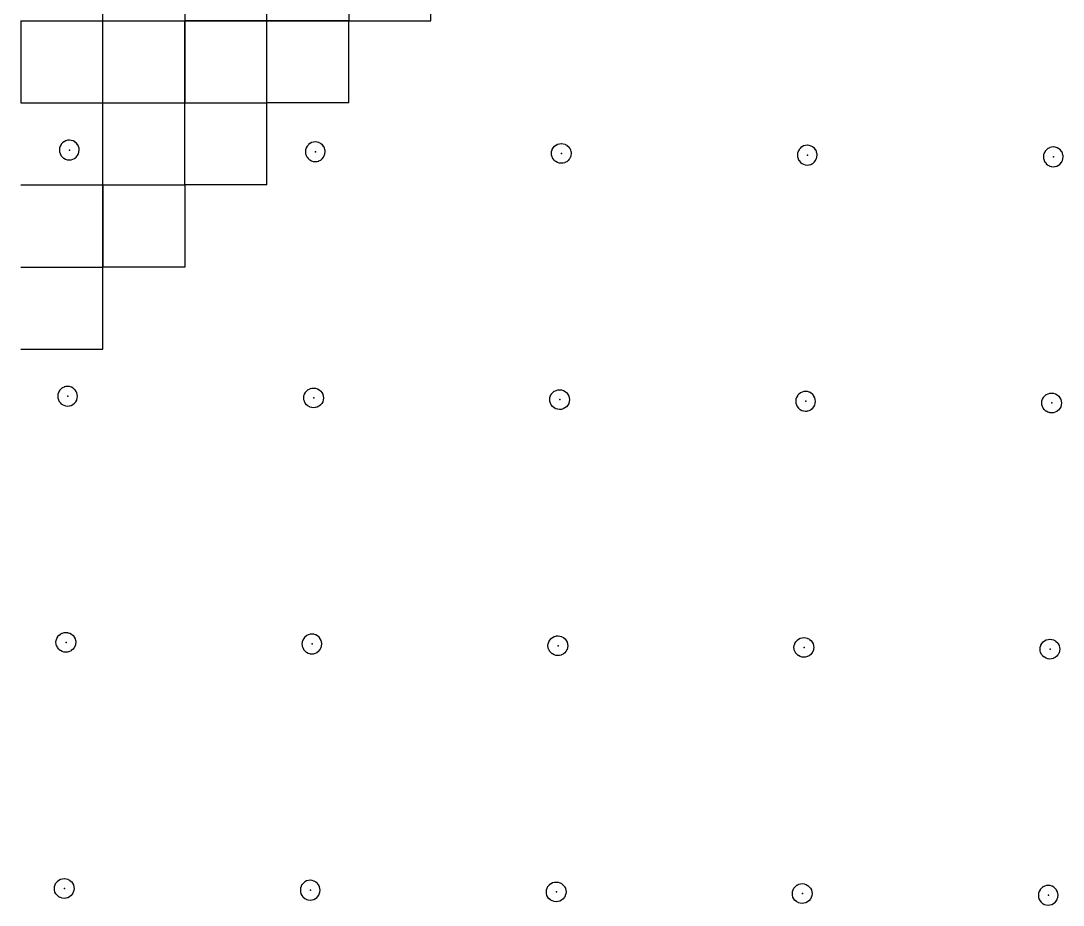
# Model space of a CAD drawing. Header units: metres. Extents: x 0 to 398, y -24 to 612.
# Drawn here: x 225 to 339.4, y 110 to 207 of the extents above; entities that cross this region are included whole.
import ezdxf

# ---------------------------------------------------------------- set-up
doc = ezdxf.new("R2010")
doc.units = ezdxf.units.M
doc.layers.add('LAYER_01_CUT', color=7, linetype='Continuous')
doc.layers.add('LAYER_04_GRID', color=7, linetype='Continuous')

msp = doc.modelspace()

# ---------------------------------------------------------------- linework, layer by layer
at = {"layer": 'LAYER_01_CUT'}
for points in [[(243, 206.99), (243, 198), (251.99, 198), (252, 198), (252, 206.99), (252, 207), (252, 215.99), (252, 216), (252, 224.99)], [(261.01, 207), (270, 207), (270, 207.01), (270, 216), (270, 224.99)], [(225, 171), (225.01, 171), (234, 171), (234, 171.01), (234, 180), (234, 188.99), (234, 189), (234, 197.99), (234, 198), (234, 206.99), (234, 207), (234, 215.99)], [(243, 215.99), (243, 207), (243, 207.01)], [(261, 215.99), (261, 207), (261, 207.01)], [(225.01, 207), (225, 207)], [(225, 207), (233.99, 207)], [(225, 206.99), (225, 198), (233.99, 198)], [(225.01, 207), (234, 207)], [(234, 207), (233.99, 207)], [(234, 207), (234, 207.01)], [(234, 198.01), (234, 207)], [(234, 207), (242.99, 207)], [(234, 207), (234.01, 207)], [(234.01, 207), (243, 207)], [(242.99, 207), (243, 207)], [(251.99, 207), (243, 207)], [(243.01, 207), (243, 207)], [(243, 198.01), (243, 207)], [(243, 207), (243, 206.99)], [(243.01, 207), (252, 207)], [(251.99, 207), (252, 207)], [(252, 207), (252, 207.01)], [(252, 198.01), (252, 207)], [(252, 207), (260.99, 207)], [(252, 207), (252.01, 207)], [(261, 207), (252.01, 207)], [(261, 207), (260.99, 207)], [(261, 198.01), (261, 207)], [(261, 207), (261.01, 207)], [(225.01, 198), (225, 198)], [(225.01, 198), (234, 198)], [(234, 198), (233.99, 198)], [(234, 198.01), (234, 198)], [(234, 189.01), (234, 198)], [(234, 198), (242.99, 198)], [(234, 198), (234.01, 198)], [(234.01, 198), (243, 198)], [(242.99, 198), (243, 198)], [(243, 198.01), (243, 198)], [(243.01, 198), (243, 198)], [(243, 197.99), (243, 198)], [(243, 189.01), (243, 198)], [(252, 189.01), (252, 189), (243.01, 189), (243, 189), (243, 197.99)], [(243.01, 198), (252, 198)], [(252, 198.01), (252, 198)], [(252, 189.01), (252, 198)], [(252, 198), (252.01, 198)], [(261, 198.01), (261, 198), (252.01, 198)], [(231.39, 193.01), (231.39, 193.02), (231.39, 193.03), (231.33, 193.21), (231.33, 193.22), (231.33, 193.23), (231.24, 193.4), (231.24, 193.41), (231.23, 193.42), (231.11, 193.58), (231.1, 193.58), (230.94, 193.71), (230.93, 193.73), (230.92, 193.73), (230.75, 193.83), (230.74, 193.83), (230.73, 193.83), (230.54, 193.89), (230.53, 193.89), (230.53, 193.89), (230.34, 193.91), (230.33, 193.91), (230.32, 193.91), (230.14, 193.9), (230.13, 193.9), (230.12, 193.9), (229.94, 193.85), (229.93, 193.84), (229.93, 193.84), (229.75, 193.75), (229.74, 193.75), (229.73, 193.74), (229.57, 193.62), (229.57, 193.61), (229.44, 193.46), (229.43, 193.44), (229.42, 193.43), (229.32, 193.26), (229.32, 193.25), (229.32, 193.24), (229.26, 193.05), (229.26, 193.05), (229.26, 193.04), (229.24, 192.85), (229.24, 192.84), (229.24, 192.83), (229.25, 192.65), (229.25, 192.64), (229.25, 192.64), (229.31, 192.45), (229.31, 192.44), (229.31, 192.44), (229.4, 192.26), (229.4, 192.25), (229.41, 192.24), (229.53, 192.09), (229.54, 192.08), (229.7, 191.95), (229.71, 191.94), (229.72, 191.93), (229.89, 191.84), (229.9, 191.83), (229.91, 191.83), (230.1, 191.77), (230.11, 191.77), (230.11, 191.77), (230.3, 191.75), (230.31, 191.75), (230.32, 191.75), (230.5, 191.76), (230.51, 191.76), (230.52, 191.77), (230.7, 191.82), (230.71, 191.82), (230.71, 191.82), (230.89, 191.91), (230.9, 191.92), (230.91, 191.92), (231.07, 192.05), (231.07, 192.05), (231.2, 192.21), (231.21, 192.22), (231.22, 192.23), (231.32, 192.4), (231.32, 192.41), (231.32, 192.42), (231.38, 192.61), (231.38, 192.62), (231.38, 192.63), (231.4, 192.82), (231.4, 192.82), (231.4, 192.83), (231.39, 193.01)], [(256.26, 192.85), (256.24, 192.66), (256.24, 192.65), (256.24, 192.64), (256.25, 192.47), (256.25, 192.46), (256.25, 192.45), (256.3, 192.27), (256.31, 192.26), (256.31, 192.25), (256.4, 192.07), (256.4, 192.07), (256.41, 192.06), (256.53, 191.9), (256.54, 191.89), (256.7, 191.76), (256.71, 191.75), (256.72, 191.75), (256.89, 191.65), (256.9, 191.65), (256.91, 191.64), (257.1, 191.58), (257.11, 191.58), (257.11, 191.58), (257.3, 191.56), (257.31, 191.56), (257.32, 191.56), (257.5, 191.58), (257.51, 191.58), (257.51, 191.58), (257.7, 191.63), (257.71, 191.63), (257.71, 191.64), (257.89, 191.72), (257.9, 191.73), (257.91, 191.73), (258.07, 191.86), (258.07, 191.87), (258.2, 192.02), (258.21, 192.03), (258.22, 192.04), (258.31, 192.22), (258.32, 192.23), (258.32, 192.23), (258.38, 192.42), (258.38, 192.43), (258.38, 192.44), (258.4, 192.63), (258.4, 192.64), (258.4, 192.64), (258.39, 192.82), (258.39, 192.83), (258.38, 192.84), (258.33, 193.02), (258.33, 193.03), (258.33, 193.04), (258.24, 193.22), (258.23, 193.22), (258.23, 193.23), (258.1, 193.39), (258.1, 193.4), (257.94, 193.53), (257.93, 193.54), (257.92, 193.54), (257.75, 193.64), (257.74, 193.64), (257.73, 193.65), (257.54, 193.7), (257.53, 193.71), (257.53, 193.71), (257.34, 193.73), (257.33, 193.73), (257.32, 193.73), (257.14, 193.71), (257.13, 193.71), (257.12, 193.71), (256.94, 193.66), (256.93, 193.66), (256.92, 193.65), (256.75, 193.56), (256.74, 193.56), (256.73, 193.55), (256.57, 193.43), (256.57, 193.42), (256.44, 193.27), (256.42, 193.26), (256.42, 193.25), (256.32, 193.07), (256.32, 193.06), (256.32, 193.05), (256.26, 192.87), (256.26, 192.86), (256.26, 192.85)], [(283.4, 191.89), (283.31, 192.06), (283.31, 192.07), (283.3, 192.08), (283.25, 192.26), (283.25, 192.27), (283.25, 192.28), (283.24, 192.46), (283.24, 192.47), (283.24, 192.47), (283.26, 192.66), (283.26, 192.67), (283.26, 192.68), (283.32, 192.87), (283.32, 192.88), (283.32, 192.88), (283.42, 193.06), (283.42, 193.07), (283.44, 193.08), (283.57, 193.24), (283.57, 193.24), (283.73, 193.37), (283.74, 193.37), (283.75, 193.38), (283.92, 193.47), (283.93, 193.47), (283.94, 193.47), (284.12, 193.52), (284.13, 193.53), (284.14, 193.53), (284.32, 193.54), (284.33, 193.54), (284.33, 193.54), (284.53, 193.52), (284.53, 193.52), (284.54, 193.52), (284.73, 193.46), (284.74, 193.46), (284.75, 193.45), (284.92, 193.36), (284.93, 193.35), (284.94, 193.34), (285.1, 193.21), (285.1, 193.2), (285.23, 193.04), (285.23, 193.04), (285.24, 193.03), (285.33, 192.85), (285.33, 192.84), (285.33, 192.84), (285.38, 192.65), (285.39, 192.65), (285.39, 192.64), (285.4, 192.46), (285.4, 192.45), (285.4, 192.44), (285.38, 192.25), (285.38, 192.24), (285.38, 192.24), (285.32, 192.05), (285.32, 192.04), (285.31, 192.03), (285.22, 191.86), (285.21, 191.85), (285.2, 191.83), (285.07, 191.68), (285.07, 191.67), (284.91, 191.55), (284.9, 191.54), (284.89, 191.54), (284.71, 191.45), (284.71, 191.45), (284.7, 191.44), (284.51, 191.39), (284.51, 191.39), (284.5, 191.39), (284.32, 191.38), (284.31, 191.37), (284.3, 191.38), (284.11, 191.39), (284.1, 191.4), (284.1, 191.4), (283.91, 191.46), (283.9, 191.46), (283.89, 191.46), (283.72, 191.56), (283.71, 191.56), (283.7, 191.57), (283.54, 191.71), (283.53, 191.71), (283.41, 191.87), (283.4, 191.88), (283.4, 191.89)], [(312.24, 192.84), (312.23, 192.85), (312.23, 192.86), (312.1, 193.02), (312.1, 193.02), (311.94, 193.16), (311.93, 193.17), (311.92, 193.17), (311.74, 193.27), (311.74, 193.27), (311.73, 193.27), (311.54, 193.33), (311.53, 193.33), (311.52, 193.33), (311.33, 193.35), (311.33, 193.36), (311.32, 193.35), (311.14, 193.34), (311.13, 193.34), (311.12, 193.34), (310.94, 193.29), (310.93, 193.28), (310.92, 193.28), (310.75, 193.19), (310.74, 193.19), (310.73, 193.18), (310.57, 193.06), (310.57, 193.05), (310.44, 192.9), (310.42, 192.88), (310.42, 192.87), (310.32, 192.7), (310.32, 192.69), (310.32, 192.68), (310.26, 192.49), (310.26, 192.49), (310.26, 192.48), (310.24, 192.29), (310.24, 192.28), (310.24, 192.27), (310.25, 192.09), (310.25, 192.08), (310.25, 192.08), (310.3, 191.89), (310.31, 191.88), (310.31, 191.88), (310.4, 191.7), (310.4, 191.69), (310.41, 191.68), (310.53, 191.53), (310.54, 191.52), (310.69, 191.39), (310.71, 191.38), (310.72, 191.37), (310.89, 191.28), (310.9, 191.27), (310.91, 191.27), (311.1, 191.21), (311.1, 191.21), (311.11, 191.21), (311.3, 191.19), (311.31, 191.19), (311.32, 191.19), (311.5, 191.2), (311.51, 191.2), (311.51, 191.21), (311.7, 191.26), (311.71, 191.26), (311.71, 191.26), (311.89, 191.35), (311.9, 191.36), (311.91, 191.36), (312.06, 191.49), (312.07, 191.49), (312.2, 191.65), (312.21, 191.66), (312.22, 191.67), (312.31, 191.85), (312.32, 191.85), (312.32, 191.86), (312.38, 192.05), (312.38, 192.06), (312.38, 192.07), (312.4, 192.26), (312.4, 192.26), (312.4, 192.27), (312.39, 192.45), (312.39, 192.46), (312.38, 192.47), (312.33, 192.65), (312.33, 192.66), (312.33, 192.67), (312.24, 192.84)], [(339.23, 192.67), (339.1, 192.83), (339.1, 192.84), (338.94, 192.97), (338.93, 192.98), (338.92, 192.98), (338.74, 193.08), (338.74, 193.08), (338.73, 193.09), (338.54, 193.15), (338.53, 193.15), (338.52, 193.15), (338.33, 193.17), (338.33, 193.17), (338.32, 193.17), (338.14, 193.15), (338.13, 193.15), (338.12, 193.15), (337.94, 193.1), (337.93, 193.1), (337.92, 193.09), (337.75, 193), (337.74, 193), (337.73, 193), (337.57, 192.87), (337.57, 192.86), (337.43, 192.71), (337.42, 192.7), (337.42, 192.69), (337.32, 192.51), (337.32, 192.5), (337.32, 192.5), (337.26, 192.31), (337.26, 192.3), (337.25, 192.29), (337.24, 192.1), (337.23, 192.09), (337.24, 192.09), (337.25, 191.91), (337.25, 191.9), (337.25, 191.89), (337.3, 191.71), (337.31, 191.7), (337.31, 191.69), (337.4, 191.51), (337.4, 191.51), (337.41, 191.5), (337.53, 191.34), (337.54, 191.33), (337.69, 191.2), (337.71, 191.19), (337.71, 191.19), (337.89, 191.09), (337.9, 191.09), (337.91, 191.08), (338.1, 191.03), (338.1, 191.02), (338.11, 191.02), (338.3, 191), (338.31, 191), (338.32, 191), (338.5, 191.02), (338.51, 191.02), (338.51, 191.02), (338.7, 191.07), (338.7, 191.07), (338.71, 191.08), (338.89, 191.17), (338.9, 191.17), (338.9, 191.17), (339.06, 191.3), (339.07, 191.31), (339.2, 191.46), (339.21, 191.47), (339.22, 191.48), (339.31, 191.66), (339.32, 191.67), (339.32, 191.67), (339.38, 191.86), (339.38, 191.87), (339.38, 191.88), (339.4, 192.07), (339.4, 192.08), (339.4, 192.09), (339.39, 192.26), (339.39, 192.27), (339.38, 192.28), (339.33, 192.46), (339.33, 192.47), (339.33, 192.48), (339.24, 192.66), (339.23, 192.66), (339.23, 192.67)], [(225.01, 189), (225, 189)], [(225, 189), (233.99, 189)], [(225.01, 189), (234, 189)], [(234, 189), (233.99, 189)], [(234, 189), (234, 189.01)], [(234, 189), (234, 180.01)], [(234, 189), (242.99, 189)], [(234, 189), (234.01, 189)], [(234.01, 189), (243, 189)], [(242.99, 189), (243, 189)], [(243, 189), (243, 189.01)], [(243, 189), (243, 180.01)], [(225.01, 180), (225, 180)], [(225, 180), (233.99, 180)], [(225.01, 180), (234, 180)], [(234, 180), (233.99, 180)], [(234, 180), (234, 180.01)], [(234, 180), (234.01, 180)], [(243, 180.01), (243, 180), (234.01, 180)], [(229.91, 164.77), (229.92, 164.77), (229.93, 164.77), (230.12, 164.75), (230.13, 164.75), (230.13, 164.75), (230.31, 164.76), (230.32, 164.76), (230.33, 164.77), (230.51, 164.82), (230.52, 164.82), (230.53, 164.82), (230.71, 164.91), (230.71, 164.92), (230.72, 164.92), (230.88, 165.05), (230.89, 165.05), (231.02, 165.21), (231.03, 165.22), (231.03, 165.23), (231.13, 165.41), (231.13, 165.41), (231.14, 165.42), (231.19, 165.61), (231.2, 165.62), (231.2, 165.63), (231.22, 165.82), (231.22, 165.82), (231.22, 165.83), (231.2, 166.01), (231.2, 166.02), (231.2, 166.03), (231.15, 166.21), (231.15, 166.22), (231.14, 166.23), (231.05, 166.4), (231.05, 166.41), (231.04, 166.42), (230.92, 166.58), (230.91, 166.58), (230.76, 166.72), (230.74, 166.73), (230.74, 166.73), (230.56, 166.83), (230.55, 166.83), (230.54, 166.83), (230.36, 166.89), (230.35, 166.89), (230.34, 166.89), (230.15, 166.91), (230.14, 166.92), (230.13, 166.91), (229.95, 166.9), (229.95, 166.9), (229.94, 166.9), (229.75, 166.85), (229.75, 166.84), (229.74, 166.84), (229.56, 166.75), (229.55, 166.75), (229.55, 166.74), (229.39, 166.62), (229.38, 166.61), (229.25, 166.46), (229.24, 166.44), (229.23, 166.43), (229.14, 166.26), (229.13, 166.25), (229.13, 166.24), (229.07, 166.05), (229.07, 166.05), (229.07, 166.04), (229.05, 165.85), (229.05, 165.84), (229.05, 165.83), (229.07, 165.65), (229.07, 165.64), (229.07, 165.64), (229.12, 165.45), (229.12, 165.44), (229.13, 165.44), (229.21, 165.26), (229.22, 165.25), (229.22, 165.25), (229.35, 165.09), (229.35, 165.08), (229.51, 164.95), (229.52, 164.94), (229.53, 164.93), (229.71, 164.84), (229.72, 164.83), (229.72, 164.83), (229.91, 164.77)], [(256.22, 165.06), (256.22, 165.07), (256.21, 165.07), (256.12, 165.25), (256.12, 165.26), (256.12, 165.27), (256.07, 165.45), (256.07, 165.46), (256.06, 165.47), (256.05, 165.65), (256.05, 165.65), (256.05, 165.66), (256.07, 165.85), (256.07, 165.86), (256.07, 165.87), (256.13, 166.06), (256.13, 166.06), (256.14, 166.07), (256.23, 166.25), (256.24, 166.26), (256.25, 166.27), (256.38, 166.42), (256.39, 166.43), (256.55, 166.56), (256.55, 166.56), (256.56, 166.56), (256.74, 166.65), (256.75, 166.66), (256.75, 166.66), (256.94, 166.71), (256.95, 166.71), (256.95, 166.71), (257.13, 166.73), (257.14, 166.73), (257.15, 166.73), (257.34, 166.71), (257.35, 166.71), (257.36, 166.71), (257.54, 166.65), (257.55, 166.64), (257.56, 166.64), (257.74, 166.54), (257.74, 166.54), (257.76, 166.53), (257.91, 166.4), (257.92, 166.39), (258.04, 166.23), (258.05, 166.22), (258.05, 166.22), (258.14, 166.04), (258.14, 166.03), (258.15, 166.02), (258.2, 165.84), (258.2, 165.83), (258.2, 165.82), (258.22, 165.65), (258.22, 165.64), (258.22, 165.63), (258.2, 165.44), (258.19, 165.43), (258.19, 165.42), (258.14, 165.23), (258.13, 165.23), (258.13, 165.22), (258.03, 165.04), (258.03, 165.03), (258.02, 165.02), (257.89, 164.87), (257.88, 164.86), (257.72, 164.73), (257.71, 164.73), (257.7, 164.73), (257.53, 164.64), (257.52, 164.63), (257.51, 164.63), (257.33, 164.58), (257.32, 164.58), (257.31, 164.58), (257.13, 164.56), (257.13, 164.56), (257.12, 164.56), (256.93, 164.58), (256.92, 164.58), (256.91, 164.59), (256.72, 164.64), (256.71, 164.65), (256.71, 164.65), (256.53, 164.75), (256.52, 164.75), (256.51, 164.76), (256.35, 164.89), (256.35, 164.9), (256.22, 165.06)], [(285.19, 165.24), (285.19, 165.24), (285.13, 165.05), (285.13, 165.04), (285.13, 165.03), (285.03, 164.86), (285.03, 164.85), (285.02, 164.83), (284.88, 164.68), (284.88, 164.67), (284.72, 164.55), (284.71, 164.54), (284.7, 164.54), (284.53, 164.45), (284.52, 164.45), (284.51, 164.44), (284.33, 164.39), (284.32, 164.39), (284.31, 164.39), (284.13, 164.38), (284.12, 164.38), (284.12, 164.38), (283.93, 164.4), (283.92, 164.4), (283.91, 164.4), (283.72, 164.46), (283.71, 164.46), (283.71, 164.46), (283.53, 164.56), (283.52, 164.56), (283.51, 164.58), (283.35, 164.71), (283.35, 164.71), (283.22, 164.87), (283.22, 164.88), (283.21, 164.89), (283.12, 165.06), (283.12, 165.07), (283.12, 165.08), (283.07, 165.26), (283.07, 165.27), (283.06, 165.28), (283.05, 165.46), (283.05, 165.47), (283.05, 165.47), (283.07, 165.66), (283.07, 165.67), (283.07, 165.68), (283.13, 165.87), (283.13, 165.88), (283.14, 165.89), (283.23, 166.06), (283.24, 166.07), (283.25, 166.08), (283.38, 166.24), (283.39, 166.24), (283.55, 166.37), (283.55, 166.37), (283.56, 166.38), (283.74, 166.47), (283.75, 166.47), (283.75, 166.47), (283.94, 166.52), (283.95, 166.53), (283.95, 166.53), (284.13, 166.54), (284.14, 166.54), (284.15, 166.54), (284.34, 166.52), (284.35, 166.52), (284.35, 166.52), (284.54, 166.46), (284.55, 166.46), (284.56, 166.45), (284.74, 166.36), (284.74, 166.35), (284.76, 166.34), (284.91, 166.21), (284.92, 166.2), (285.04, 166.05), (285.05, 166.04), (285.05, 166.03), (285.14, 165.85), (285.14, 165.85), (285.15, 165.84), (285.2, 165.65), (285.2, 165.65), (285.2, 165.64), (285.22, 165.46), (285.22, 165.45), (285.22, 165.44), (285.2, 165.25), (285.19, 165.24)], [(311.88, 164.49), (312.02, 164.65), (312.03, 164.66), (312.03, 164.67), (312.13, 164.85), (312.13, 164.85), (312.13, 164.86), (312.19, 165.05), (312.19, 165.06), (312.2, 165.07), (312.21, 165.26), (312.22, 165.26), (312.22, 165.27), (312.2, 165.45), (312.2, 165.46), (312.2, 165.47), (312.15, 165.65), (312.14, 165.66), (312.14, 165.67), (312.05, 165.84), (312.05, 165.85), (312.04, 165.86), (311.92, 166.02), (311.91, 166.02), (311.76, 166.16), (311.74, 166.17), (311.74, 166.17), (311.56, 166.27), (311.55, 166.27), (311.54, 166.27), (311.35, 166.33), (311.35, 166.33), (311.34, 166.34), (311.15, 166.36), (311.14, 166.36), (311.13, 166.36), (310.95, 166.34), (310.94, 166.34), (310.94, 166.34), (310.75, 166.29), (310.75, 166.28), (310.74, 166.28), (310.56, 166.19), (310.55, 166.19), (310.55, 166.18), (310.39, 166.06), (310.38, 166.05), (310.25, 165.9), (310.24, 165.88), (310.23, 165.88), (310.14, 165.7), (310.13, 165.69), (310.13, 165.68), (310.07, 165.49), (310.07, 165.49), (310.07, 165.48), (310.05, 165.29), (310.05, 165.28), (310.05, 165.27), (310.06, 165.09), (310.06, 165.09), (310.07, 165.08), (310.12, 164.89), (310.12, 164.89), (310.12, 164.88), (310.21, 164.7), (310.22, 164.69), (310.22, 164.69), (310.35, 164.53), (310.35, 164.52), (310.51, 164.39), (310.52, 164.38), (310.53, 164.37), (310.71, 164.28), (310.71, 164.27), (310.72, 164.27), (310.91, 164.21), (310.92, 164.21), (310.93, 164.21), (311.12, 164.19), (311.12, 164.19), (311.13, 164.19), (311.31, 164.2), (311.32, 164.21), (311.33, 164.21), (311.51, 164.26), (311.52, 164.26), (311.53, 164.26), (311.7, 164.35), (311.71, 164.36), (311.72, 164.36), (311.88, 164.49), (311.88, 164.49)], [(338.71, 164.17), (338.7, 164.17), (338.53, 164.08), (338.52, 164.07), (338.51, 164.07), (338.33, 164.02), (338.32, 164.02), (338.31, 164.02), (338.13, 164), (338.12, 164), (338.12, 164), (337.93, 164.02), (337.92, 164.02), (337.91, 164.03), (337.72, 164.08), (337.71, 164.09), (337.71, 164.09), (337.53, 164.19), (337.52, 164.19), (337.51, 164.2), (337.35, 164.33), (337.35, 164.34), (337.22, 164.5), (337.22, 164.51), (337.21, 164.51), (337.12, 164.69), (337.12, 164.7), (337.12, 164.71), (337.07, 164.89), (337.06, 164.9), (337.06, 164.91), (337.05, 165.09), (337.05, 165.09), (337.05, 165.1), (337.07, 165.29), (337.07, 165.3), (337.07, 165.31), (337.13, 165.5), (337.13, 165.5), (337.14, 165.51), (337.23, 165.69), (337.24, 165.7), (337.25, 165.71), (337.38, 165.87), (337.39, 165.87), (337.54, 166), (337.55, 166), (337.56, 166.01), (337.74, 166.09), (337.74, 166.1), (337.75, 166.1), (337.94, 166.15), (337.94, 166.15), (337.95, 166.15), (338.13, 166.17), (338.14, 166.17), (338.15, 166.17), (338.34, 166.15), (338.35, 166.15), (338.35, 166.15), (338.54, 166.09), (338.55, 166.09), (338.56, 166.08), (338.73, 165.99), (338.74, 165.98), (338.76, 165.97), (338.91, 165.84), (338.92, 165.83), (339.04, 165.67), (339.05, 165.67), (339.05, 165.66), (339.14, 165.48), (339.14, 165.47), (339.15, 165.46), (339.2, 165.28), (339.2, 165.27), (339.2, 165.27), (339.21, 165.09), (339.21, 165.08), (339.21, 165.07), (339.19, 164.88), (339.19, 164.87), (339.19, 164.86), (339.13, 164.68), (339.13, 164.67), (339.13, 164.66), (339.03, 164.48), (339.03, 164.48), (339.01, 164.46), (338.88, 164.31), (338.88, 164.3), (338.72, 164.18), (338.71, 164.17)], [(229.06, 139.46), (229.19, 139.61), (229.2, 139.62), (229.36, 139.74), (229.37, 139.75), (229.38, 139.75), (229.55, 139.84), (229.56, 139.84), (229.57, 139.85), (229.75, 139.9), (229.76, 139.9), (229.77, 139.9), (229.95, 139.92), (229.95, 139.92), (229.96, 139.92), (230.15, 139.9), (230.16, 139.89), (230.17, 139.89), (230.36, 139.83), (230.37, 139.83), (230.37, 139.83), (230.55, 139.73), (230.56, 139.73), (230.57, 139.72), (230.73, 139.58), (230.73, 139.58), (230.86, 139.42), (230.86, 139.41), (230.87, 139.4), (230.96, 139.23), (230.96, 139.22), (230.96, 139.21), (231.01, 139.03), (231.01, 139.02), (231.02, 139.01), (231.03, 138.83), (231.03, 138.82), (231.03, 138.82), (231.01, 138.63), (231.01, 138.62), (231.01, 138.61), (230.95, 138.42), (230.95, 138.41), (230.94, 138.41), (230.85, 138.23), (230.84, 138.22), (230.83, 138.21), (230.7, 138.05), (230.69, 138.05), (230.53, 137.92), (230.53, 137.92), (230.52, 137.91), (230.34, 137.82), (230.33, 137.82), (230.33, 137.82), (230.14, 137.77), (230.13, 137.77), (230.13, 137.76), (229.95, 137.75), (229.94, 137.75), (229.93, 137.75), (229.74, 137.77), (229.73, 137.77), (229.72, 137.77), (229.54, 137.83), (229.53, 137.83), (229.52, 137.84), (229.34, 137.93), (229.34, 137.94), (229.32, 137.95), (229.17, 138.08), (229.16, 138.09), (229.04, 138.25), (229.03, 138.25), (229.03, 138.26), (228.94, 138.44), (228.94, 138.45), (228.93, 138.45), (228.88, 138.64), (228.88, 138.65), (228.88, 138.65), (228.86, 138.83), (228.86, 138.84), (228.86, 138.85), (228.88, 139.04), (228.89, 139.05), (228.89, 139.05), (228.94, 139.24), (228.95, 139.25), (228.95, 139.26), (229.05, 139.44), (229.05, 139.44), (229.06, 139.46)], [(255.95, 139.07), (255.95, 139.06), (255.94, 139.06), (255.89, 138.87), (255.88, 138.86), (255.88, 138.85), (255.86, 138.66), (255.86, 138.65), (255.86, 138.65), (255.88, 138.47), (255.88, 138.46), (255.88, 138.45), (255.93, 138.27), (255.94, 138.26), (255.94, 138.25), (256.03, 138.07), (256.03, 138.07), (256.04, 138.06), (256.16, 137.9), (256.17, 137.89), (256.32, 137.76), (256.34, 137.75), (256.34, 137.75), (256.52, 137.65), (256.53, 137.65), (256.54, 137.64), (256.72, 137.59), (256.73, 137.58), (256.74, 137.58), (256.93, 137.56), (256.94, 137.56), (256.95, 137.56), (257.13, 137.58), (257.13, 137.58), (257.14, 137.58), (257.33, 137.63), (257.33, 137.63), (257.34, 137.64), (257.52, 137.73), (257.53, 137.73), (257.53, 137.74), (257.69, 137.86), (257.7, 137.87), (257.83, 138.02), (257.84, 138.04), (257.85, 138.04), (257.94, 138.22), (257.95, 138.23), (257.95, 138.24), (258.01, 138.42), (258.01, 138.43), (258.01, 138.44), (258.03, 138.63), (258.03, 138.64), (258.03, 138.65), (258.02, 138.83), (258.01, 138.83), (258.01, 138.84), (257.96, 139.02), (257.96, 139.03), (257.96, 139.04), (257.87, 139.22), (257.86, 139.23), (257.86, 139.23), (257.73, 139.39), (257.73, 139.4), (257.57, 139.53), (257.56, 139.54), (257.55, 139.55), (257.37, 139.64), (257.37, 139.65), (257.36, 139.65), (257.17, 139.71), (257.16, 139.71), (257.15, 139.71), (256.96, 139.73), (256.95, 139.73), (256.95, 139.73), (256.77, 139.71), (256.76, 139.71), (256.75, 139.71), (256.57, 139.66), (256.56, 139.66), (256.55, 139.65), (256.37, 139.57), (256.37, 139.56), (256.36, 139.56), (256.2, 139.43), (256.19, 139.43), (256.06, 139.27), (256.05, 139.26), (256.05, 139.25), (255.95, 139.07)], [(284.55, 139.36), (284.56, 139.35), (284.57, 139.34), (284.73, 139.21), (284.73, 139.21), (284.86, 139.05), (284.86, 139.04), (284.87, 139.03), (284.95, 138.85), (284.96, 138.85), (284.96, 138.84), (285.01, 138.65), (285.01, 138.65), (285.01, 138.64), (285.03, 138.46), (285.03, 138.45), (285.03, 138.44), (285.01, 138.25), (285.01, 138.25), (285.01, 138.24), (284.95, 138.05), (284.95, 138.04), (284.94, 138.03), (284.85, 137.86), (284.84, 137.85), (284.83, 137.84), (284.7, 137.68), (284.69, 137.67), (284.53, 137.55), (284.53, 137.54), (284.52, 137.54), (284.34, 137.45), (284.33, 137.45), (284.32, 137.44), (284.14, 137.39), (284.13, 137.39), (284.13, 137.39), (283.95, 137.38), (283.94, 137.38), (283.93, 137.38), (283.74, 137.4), (283.73, 137.4), (283.72, 137.4), (283.54, 137.46), (283.53, 137.46), (283.52, 137.46), (283.34, 137.56), (283.34, 137.56), (283.32, 137.58), (283.17, 137.71), (283.16, 137.71), (283.04, 137.87), (283.03, 137.88), (283.03, 137.89), (282.94, 138.06), (282.93, 138.07), (282.93, 138.08), (282.88, 138.26), (282.88, 138.27), (282.88, 138.28), (282.86, 138.46), (282.86, 138.47), (282.86, 138.48), (282.88, 138.67), (282.88, 138.67), (282.89, 138.68), (282.94, 138.87), (282.95, 138.88), (282.95, 138.89), (283.05, 139.06), (283.05, 139.07), (283.06, 139.08), (283.19, 139.24), (283.2, 139.24), (283.36, 139.37), (283.37, 139.37), (283.37, 139.38), (283.55, 139.47), (283.56, 139.47), (283.57, 139.47), (283.75, 139.52), (283.76, 139.53), (283.77, 139.53), (283.95, 139.54), (283.95, 139.54), (283.96, 139.54), (284.15, 139.52), (284.16, 139.52), (284.17, 139.52), (284.36, 139.46), (284.36, 139.46), (284.37, 139.45), (284.55, 139.36)], [(312.01, 138.06), (312.01, 138.05), (311.95, 137.86), (311.94, 137.85), (311.94, 137.85), (311.85, 137.67), (311.84, 137.66), (311.83, 137.65), (311.7, 137.49), (311.69, 137.49), (311.53, 137.36), (311.53, 137.36), (311.52, 137.35), (311.34, 137.26), (311.33, 137.26), (311.32, 137.26), (311.14, 137.21), (311.13, 137.21), (311.13, 137.2), (310.95, 137.19), (310.94, 137.19), (310.93, 137.19), (310.74, 137.21), (310.73, 137.21), (310.72, 137.21), (310.54, 137.27), (310.53, 137.27), (310.52, 137.28), (310.34, 137.37), (310.34, 137.38), (310.32, 137.39), (310.17, 137.52), (310.16, 137.53), (310.04, 137.69), (310.03, 137.69), (310.03, 137.7), (309.94, 137.88), (309.93, 137.89), (309.93, 137.89), (309.88, 138.08), (309.88, 138.09), (309.88, 138.09), (309.86, 138.27), (309.86, 138.28), (309.86, 138.29), (309.88, 138.48), (309.88, 138.49), (309.89, 138.5), (309.94, 138.68), (309.95, 138.69), (309.95, 138.7), (310.05, 138.88), (310.05, 138.88), (310.06, 138.9), (310.19, 139.05), (310.2, 139.06), (310.36, 139.18), (310.37, 139.19), (310.37, 139.19), (310.55, 139.28), (310.56, 139.28), (310.57, 139.29), (310.75, 139.34), (310.76, 139.34), (310.77, 139.34), (310.95, 139.36), (310.95, 139.36), (310.96, 139.36), (311.15, 139.34), (311.16, 139.33), (311.17, 139.33), (311.36, 139.28), (311.36, 139.27), (311.37, 139.27), (311.55, 139.17), (311.56, 139.17), (311.57, 139.16), (311.72, 139.03), (311.73, 139.02), (311.86, 138.86), (311.86, 138.85), (311.87, 138.84), (311.95, 138.67), (311.96, 138.66), (311.96, 138.65), (312.01, 138.47), (312.01, 138.46), (312.01, 138.45), (312.03, 138.27), (312.03, 138.27), (312.03, 138.26), (312.01, 138.07), (312.01, 138.06)], [(338.96, 138.47), (339.01, 138.28), (339.01, 138.27), (339.01, 138.27), (339.03, 138.09), (339.03, 138.08), (339.03, 138.07), (339.01, 137.88), (339.01, 137.87), (339, 137.86), (338.95, 137.68), (338.94, 137.67), (338.94, 137.66), (338.84, 137.48), (338.84, 137.48), (338.83, 137.46), (338.7, 137.31), (338.69, 137.3), (338.53, 137.18), (338.52, 137.17), (338.52, 137.17), (338.34, 137.08), (338.33, 137.07), (338.32, 137.07), (338.14, 137.02), (338.13, 137.02), (338.12, 137.02), (337.94, 137), (337.94, 137), (337.93, 137), (337.74, 137.02), (337.73, 137.02), (337.72, 137.03), (337.53, 137.08), (337.53, 137.09), (337.52, 137.09), (337.34, 137.19), (337.33, 137.19), (337.32, 137.2), (337.17, 137.33), (337.16, 137.34), (337.03, 137.5), (337.03, 137.51), (337.03, 137.51), (336.94, 137.69), (336.93, 137.7), (336.93, 137.71), (336.88, 137.89), (336.88, 137.9), (336.88, 137.91), (336.86, 138.09), (336.86, 138.09), (336.86, 138.1), (336.88, 138.29), (336.88, 138.3), (336.88, 138.31), (336.94, 138.5), (336.95, 138.51), (336.95, 138.51), (337.05, 138.69), (337.05, 138.7), (337.06, 138.71), (337.19, 138.87), (337.2, 138.87), (337.36, 139), (337.37, 139), (337.37, 139.01), (337.55, 139.09), (337.56, 139.1), (337.57, 139.1), (337.75, 139.15), (337.76, 139.15), (337.77, 139.15), (337.94, 139.17), (337.95, 139.17), (337.96, 139.17), (338.15, 139.15), (338.16, 139.15), (338.17, 139.15), (338.36, 139.09), (338.36, 139.09), (338.37, 139.08), (338.55, 138.99), (338.56, 138.98), (338.57, 138.97), (338.72, 138.84), (338.73, 138.83), (338.85, 138.67), (338.86, 138.67), (338.86, 138.66), (338.95, 138.48), (338.96, 138.47), (338.96, 138.47)], [(228.69, 111.65), (228.68, 111.83), (228.68, 111.84), (228.68, 111.85), (228.7, 112.04), (228.7, 112.05), (228.7, 112.06), (228.76, 112.24), (228.76, 112.25), (228.77, 112.26), (228.86, 112.44), (228.87, 112.44), (228.88, 112.46), (229.01, 112.61), (229.01, 112.62), (229.17, 112.74), (229.18, 112.75), (229.19, 112.75), (229.37, 112.84), (229.37, 112.84), (229.38, 112.85), (229.57, 112.9), (229.57, 112.9), (229.58, 112.9), (229.76, 112.92), (229.77, 112.92), (229.78, 112.92), (229.97, 112.9), (229.98, 112.89), (229.98, 112.89), (230.17, 112.84), (230.18, 112.83), (230.19, 112.83), (230.36, 112.73), (230.37, 112.73), (230.38, 112.72), (230.54, 112.59), (230.55, 112.58), (230.67, 112.42), (230.68, 112.41), (230.68, 112.4), (230.77, 112.23), (230.77, 112.22), (230.78, 112.21), (230.83, 112.03), (230.83, 112.02), (230.83, 112.01), (230.84, 111.83), (230.84, 111.83), (230.84, 111.82), (230.82, 111.63), (230.82, 111.62), (230.82, 111.61), (230.76, 111.42), (230.76, 111.41), (230.76, 111.41), (230.66, 111.23), (230.66, 111.22), (230.64, 111.21), (230.51, 111.05), (230.51, 111.05), (230.35, 110.92), (230.34, 110.92), (230.33, 110.91), (230.16, 110.82), (230.15, 110.82), (230.14, 110.82), (229.96, 110.77), (229.95, 110.77), (229.94, 110.76), (229.76, 110.75), (229.75, 110.75), (229.74, 110.75), (229.55, 110.77), (229.55, 110.77), (229.54, 110.77), (229.35, 110.83), (229.34, 110.83), (229.33, 110.84), (229.16, 110.93), (229.15, 110.94), (229.14, 110.95), (228.98, 111.08), (228.98, 111.09), (228.85, 111.25), (228.85, 111.25), (228.84, 111.26), (228.75, 111.44), (228.75, 111.45), (228.75, 111.45), (228.7, 111.64), (228.69, 111.65), (228.69, 111.65)], [(255.76, 112.07), (255.76, 112.07), (255.76, 112.06), (255.7, 111.87), (255.7, 111.86), (255.7, 111.85), (255.68, 111.66), (255.68, 111.65), (255.68, 111.65), (255.69, 111.47), (255.69, 111.46), (255.69, 111.45), (255.75, 111.27), (255.75, 111.26), (255.75, 111.25), (255.84, 111.07), (255.84, 111.07), (255.85, 111.06), (255.97, 110.9), (255.98, 110.89), (256.14, 110.76), (256.15, 110.75), (256.16, 110.75), (256.33, 110.65), (256.34, 110.65), (256.35, 110.64), (256.54, 110.59), (256.55, 110.58), (256.55, 110.58), (256.74, 110.56), (256.75, 110.56), (256.76, 110.56), (256.94, 110.58), (256.95, 110.58), (256.96, 110.58), (257.14, 110.63), (257.15, 110.63), (257.15, 110.64), (257.33, 110.73), (257.34, 110.73), (257.35, 110.74), (257.51, 110.86), (257.51, 110.87), (257.64, 111.02), (257.65, 111.04), (257.66, 111.04), (257.76, 111.22), (257.76, 111.23), (257.76, 111.24), (257.82, 111.42), (257.82, 111.43), (257.82, 111.44), (257.84, 111.63), (257.84, 111.64), (257.84, 111.65), (257.83, 111.83), (257.83, 111.83), (257.83, 111.84), (257.77, 112.03), (257.77, 112.03), (257.77, 112.04), (257.68, 112.22), (257.68, 112.23), (257.67, 112.23), (257.55, 112.39), (257.54, 112.4), (257.38, 112.53), (257.37, 112.54), (257.36, 112.55), (257.19, 112.64), (257.18, 112.65), (257.17, 112.65), (256.98, 112.71), (256.97, 112.71), (256.97, 112.71), (256.78, 112.73), (256.77, 112.73), (256.76, 112.73), (256.58, 112.71), (256.57, 112.71), (256.56, 112.71), (256.38, 112.66), (256.37, 112.66), (256.37, 112.66), (256.19, 112.57), (256.18, 112.56), (256.17, 112.56), (256.01, 112.43), (256.01, 112.43), (255.88, 112.27), (255.87, 112.26), (255.86, 112.25), (255.76, 112.07)], [(282.76, 111.87), (282.76, 111.88), (282.76, 111.89), (282.86, 112.06), (282.86, 112.07), (282.88, 112.08), (283.01, 112.24), (283.01, 112.25), (283.17, 112.37), (283.18, 112.38), (283.19, 112.38), (283.36, 112.47), (283.37, 112.47), (283.38, 112.47), (283.56, 112.53), (283.57, 112.53), (283.58, 112.53), (283.76, 112.54), (283.77, 112.54), (283.78, 112.54), (283.97, 112.52), (283.97, 112.52), (283.98, 112.52), (284.17, 112.46), (284.18, 112.46), (284.19, 112.46), (284.36, 112.36), (284.37, 112.35), (284.38, 112.34), (284.54, 112.21), (284.54, 112.21), (284.67, 112.05), (284.67, 112.04), (284.68, 112.03), (284.77, 111.85), (284.77, 111.85), (284.77, 111.84), (284.82, 111.66), (284.83, 111.65), (284.83, 111.64), (284.84, 111.46), (284.84, 111.45), (284.84, 111.44), (284.82, 111.25), (284.82, 111.25), (284.82, 111.24), (284.76, 111.05), (284.76, 111.04), (284.75, 111.03), (284.66, 110.86), (284.65, 110.85), (284.64, 110.84), (284.51, 110.68), (284.51, 110.68), (284.35, 110.55), (284.34, 110.54), (284.33, 110.54), (284.15, 110.45), (284.15, 110.45), (284.14, 110.45), (283.95, 110.39), (283.95, 110.39), (283.94, 110.39), (283.76, 110.38), (283.75, 110.38), (283.74, 110.38), (283.55, 110.4), (283.55, 110.4), (283.54, 110.4), (283.35, 110.46), (283.34, 110.46), (283.33, 110.46), (283.16, 110.56), (283.15, 110.57), (283.14, 110.58), (282.98, 110.71), (282.97, 110.71), (282.85, 110.87), (282.84, 110.88), (282.84, 110.89), (282.75, 111.07), (282.75, 111.07), (282.74, 111.08), (282.69, 111.26), (282.69, 111.27), (282.69, 111.28), (282.68, 111.46), (282.68, 111.47), (282.68, 111.48), (282.7, 111.67), (282.7, 111.67), (282.7, 111.68), (282.76, 111.87)], [(311.38, 112.16), (311.54, 112.03), (311.54, 112.02), (311.67, 111.86), (311.67, 111.85), (311.68, 111.85), (311.77, 111.67), (311.77, 111.66), (311.77, 111.65), (311.82, 111.47), (311.83, 111.46), (311.83, 111.45), (311.84, 111.27), (311.84, 111.27), (311.84, 111.26), (311.82, 111.07), (311.82, 111.06), (311.82, 111.05), (311.76, 110.86), (311.76, 110.86), (311.75, 110.85), (311.66, 110.67), (311.65, 110.66), (311.64, 110.65), (311.51, 110.49), (311.5, 110.49), (311.35, 110.36), (311.34, 110.36), (311.33, 110.35), (311.15, 110.27), (311.15, 110.26), (311.14, 110.26), (310.95, 110.21), (310.95, 110.21), (310.94, 110.21), (310.76, 110.19), (310.75, 110.19), (310.74, 110.19), (310.55, 110.21), (310.54, 110.21), (310.54, 110.21), (310.35, 110.27), (310.34, 110.27), (310.33, 110.28), (310.16, 110.37), (310.15, 110.38), (310.13, 110.39), (309.98, 110.52), (309.97, 110.53), (309.85, 110.69), (309.84, 110.69), (309.84, 110.7), (309.75, 110.88), (309.75, 110.89), (309.74, 110.89), (309.69, 111.08), (309.69, 111.09), (309.69, 111.09), (309.68, 111.27), (309.68, 111.28), (309.68, 111.29), (309.7, 111.48), (309.7, 111.49), (309.7, 111.5), (309.76, 111.68), (309.76, 111.69), (309.76, 111.7), (309.86, 111.88), (309.86, 111.88), (309.88, 111.9), (310.01, 112.05), (310.01, 112.06), (310.17, 112.18), (310.18, 112.19), (310.19, 112.19), (310.36, 112.28), (310.37, 112.29), (310.38, 112.29), (310.56, 112.34), (310.57, 112.34), (310.58, 112.34), (310.76, 112.36), (310.77, 112.36), (310.77, 112.36), (310.96, 112.34), (310.97, 112.34), (310.98, 112.33), (311.17, 112.28), (311.18, 112.27), (311.19, 112.27), (311.36, 112.17), (311.37, 112.17), (311.38, 112.16)], [(337.54, 110.03), (337.55, 110.02), (337.74, 110), (337.75, 110), (337.76, 110), (337.94, 110.02), (337.95, 110.02), (337.95, 110.02), (338.14, 110.07), (338.14, 110.08), (338.15, 110.08), (338.33, 110.17), (338.34, 110.17), (338.34, 110.18), (338.5, 110.3), (338.51, 110.31), (338.64, 110.46), (338.65, 110.48), (338.66, 110.48), (338.75, 110.66), (338.76, 110.67), (338.76, 110.68), (338.82, 110.86), (338.82, 110.87), (338.82, 110.88), (338.84, 111.07), (338.84, 111.08), (338.84, 111.09), (338.83, 111.27), (338.83, 111.27), (338.82, 111.28), (338.77, 111.47), (338.77, 111.47), (338.77, 111.48), (338.68, 111.66), (338.67, 111.67), (338.67, 111.67), (338.54, 111.83), (338.54, 111.84), (338.38, 111.97), (338.37, 111.98), (338.36, 111.99), (338.18, 112.08), (338.18, 112.09), (338.17, 112.09), (337.98, 112.15), (337.97, 112.15), (337.96, 112.15), (337.77, 112.17), (337.77, 112.17), (337.76, 112.17), (337.58, 112.16), (337.57, 112.15), (337.56, 112.15), (337.38, 112.1), (337.37, 112.1), (337.36, 112.1), (337.19, 112.01), (337.18, 112), (337.17, 112), (337.01, 111.87), (337.01, 111.87), (336.87, 111.71), (336.86, 111.7), (336.86, 111.69), (336.76, 111.51), (336.76, 111.51), (336.76, 111.5), (336.7, 111.31), (336.7, 111.3), (336.69, 111.29), (336.68, 111.1), (336.67, 111.09), (336.68, 111.09), (336.69, 110.91), (336.69, 110.9), (336.69, 110.89), (336.74, 110.71), (336.75, 110.7), (336.75, 110.69), (336.84, 110.52), (336.84, 110.51), (336.85, 110.5), (336.97, 110.34), (336.98, 110.33), (337.13, 110.2), (337.15, 110.19), (337.16, 110.19), (337.33, 110.09), (337.34, 110.09), (337.35, 110.09), (337.54, 110.03), (337.54, 110.03)]]:
    msp.add_lwpolyline(points, dxfattribs=at)
at = {"layer": 'LAYER_04_GRID'}
for p in [(230.35, 192.83), (257.35, 192.64), (284.35, 192.46), (311.35, 192.27), (338.34, 192.09), (230.16, 165.83), (257.16, 165.65), (284.16, 165.46), (311.16, 165.27), (338.16, 165.09), (229.97, 138.83), (256.97, 138.65), (283.97, 138.46), (310.97, 138.27), (337.97, 138.09), (229.79, 111.83), (256.79, 111.65), (283.79, 111.46), (310.79, 111.27), (337.79, 111.09)]:
    msp.add_point(p, dxfattribs=at)

doc.saveas('drawing.dxf')
